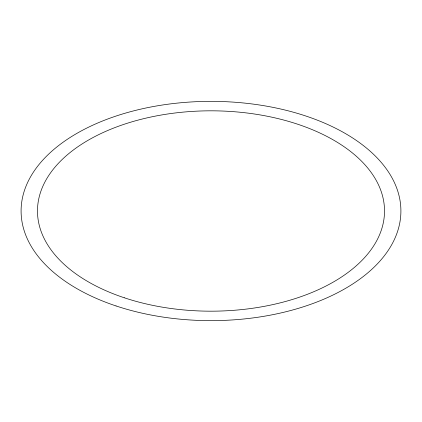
<?xml version="1.0" encoding="UTF-8"?>
<svg xmlns="http://www.w3.org/2000/svg" width="422" height="422" viewBox="0 0 422 422"><rect width="100%" height="100%" fill="white"/><g stroke="black" fill="none" stroke-linecap="round" stroke-linejoin="round"><path stroke-width="0.63" d="M116.05 305.95A189.9 109.636 0 0 0 400.9 211A189.9 109.636 0 0 0 116.05 116.05A189.9 109.636 0 0 0 116.05 305.95M124.242 297.758A173.516 100.178 0 0 0 384.516 211A173.516 100.178 0 0 0 124.242 124.242A173.516 100.178 0 0 0 124.242 297.758"/></g></svg>
